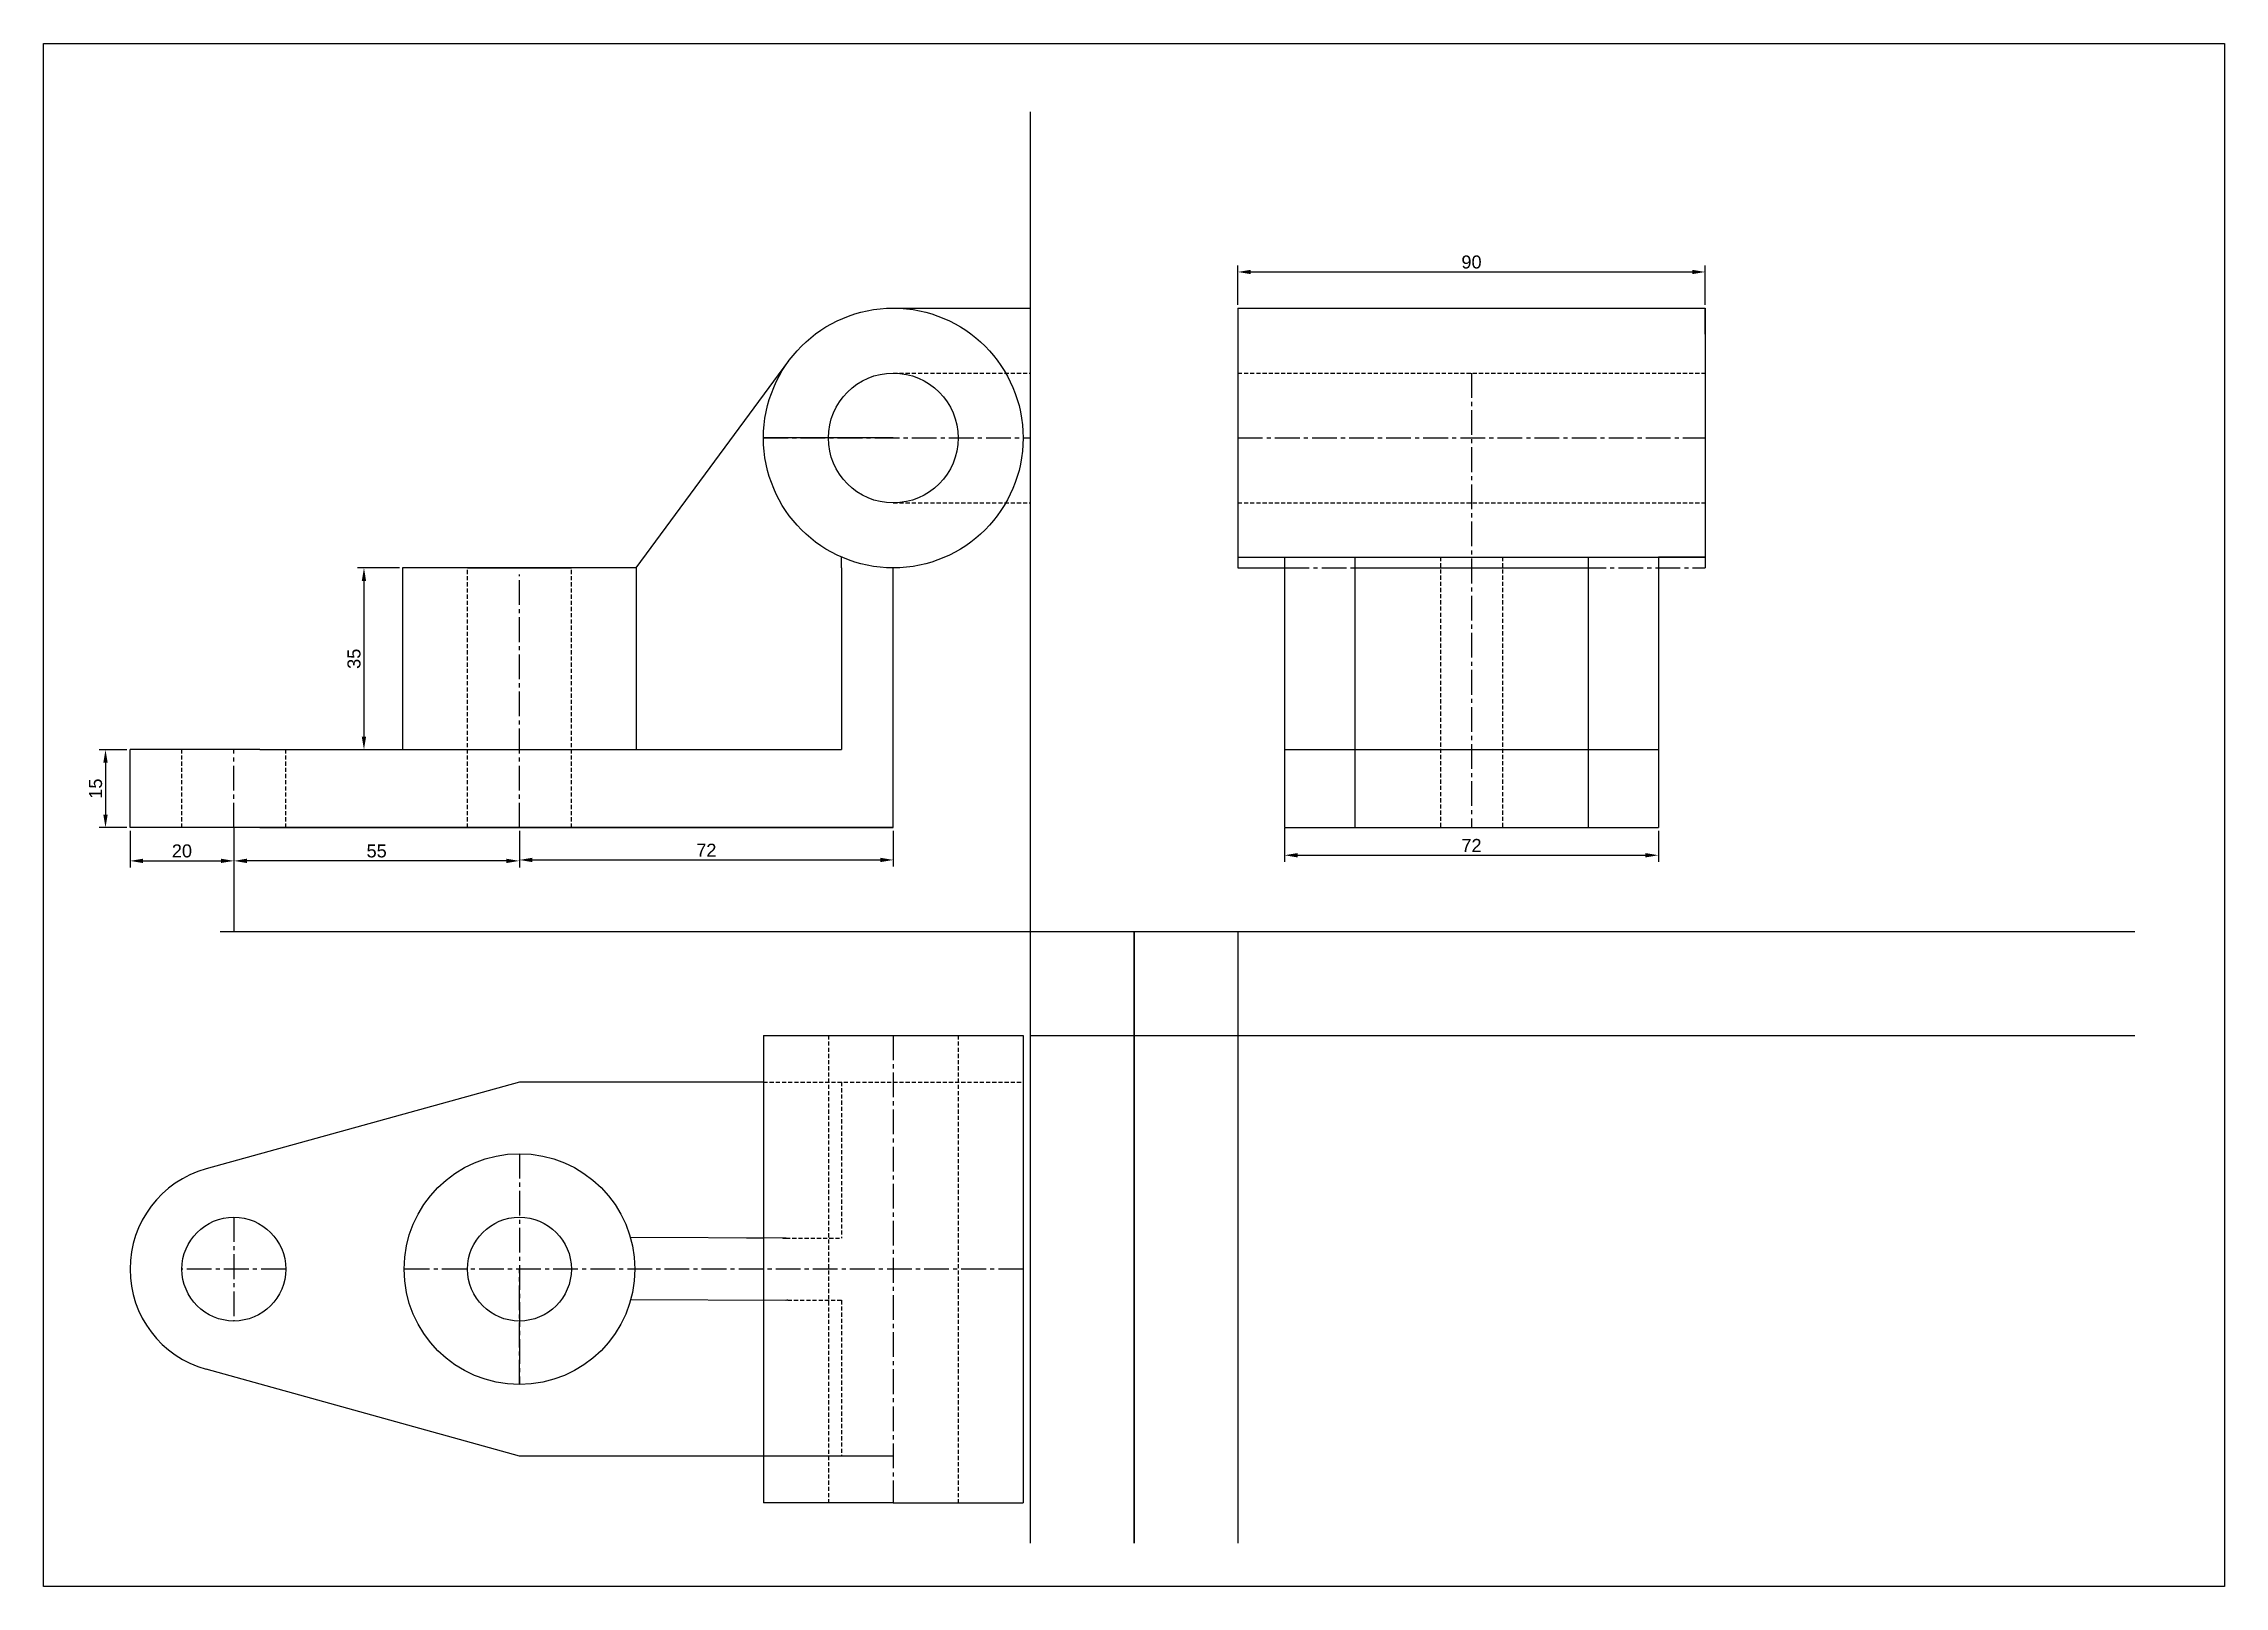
# Model space of a CAD drawing. Header units: millimetres. Extents: x 1686 to 2106, y 1952 to 2249.
import ezdxf

# ---------------------------------------------------------------- set-up
doc = ezdxf.new("R2010")
doc.units = ezdxf.units.MM
doc.header["$LTSCALE"] = 0.25
doc.linetypes.add('CENTER2', pattern=[28.575, 19.05, -3.175, 3.175, -3.175])
doc.linetypes.add('HIDDEN2', pattern=[4.7625, 3.175, -1.5875])
doc.styles.get("Standard").update_dxf_attribs({"font": 'arial.ttf'})
doc.dimstyles.new('ISO-25', dxfattribs={"dimtxt": 2.5, "dimasz": 2.5, "dimexe": 1.25, "dimexo": 0.625, "dimtad": 1, "dimtoh": 1, "dimdsep": 46, "dimtxsty": 'Standard', "dimcen": 2.5, "dimadec": 0, "dimazin": 0, "dimtfac": 1, "dimtmove": 0, "dimatfit": 3, "dimfxl": 1, "dimarcsym": 0})

# ---------------------------------------------------------------- blocks, each defined once
blk = doc.blocks.new('*D2')
at = {"color": 0, "lineweight": -2, "transparency": 16777216}
for p, q in [((1777.39, 2097.32), (1777.39, 2090.46)), ((1849.39, 2097.32), (1849.39, 2090.46)), ((1779.89, 2091.71), (1846.89, 2091.71))]:
    blk.add_line(p, q, dxfattribs=at)
at = {"color": 0, "transparency": 16777216}
for points in [[(1779.89, 2092.13), (1779.89, 2091.29), (1777.39, 2091.71)], [(1846.89, 2092.13), (1846.89, 2091.29), (1849.39, 2091.71)]]:
    blk.add_solid(points, dxfattribs=at)
at = {"layer": 'Defpoints', "color": 0, "transparency": 16777216}
for p in [(1777.39, 2097.94), (1849.39, 2097.94), (1849.39, 2091.71)]:
    blk.add_point(p, dxfattribs=at)
at = {"color": 0, "transparency": 16777216, "insert": (1813.39, 2093.59), "char_height": 2.5, "attachment_point": 5}
blk.add_mtext('72', dxfattribs=at)
blk = doc.blocks.new('*D3')
at = {"color": 0, "lineweight": -2, "transparency": 16777216}
for p, q in [((1722.39, 2097.32), (1722.39, 2090.28)), ((1777.39, 2097.32), (1777.39, 2090.28)), ((1774.89, 2091.53), (1724.89, 2091.53))]:
    blk.add_line(p, q, dxfattribs=at)
at = {"color": 0, "transparency": 16777216}
for points in [[(1724.89, 2091.95), (1724.89, 2091.12), (1722.39, 2091.53)], [(1774.89, 2091.95), (1774.89, 2091.12), (1777.39, 2091.53)]]:
    blk.add_solid(points, dxfattribs=at)
at = {"layer": 'Defpoints', "color": 0, "transparency": 16777216}
for p in [(1722.39, 2097.94), (1777.39, 2097.94), (1722.39, 2091.53)]:
    blk.add_point(p, dxfattribs=at)
at = {"color": 0, "transparency": 16777216, "insert": (1749.89, 2093.43), "char_height": 2.5, "attachment_point": 5}
blk.add_mtext('55', dxfattribs=at)
blk = doc.blocks.new('*D5')
at = {"color": 0, "lineweight": -2, "transparency": 16777216}
for p, q in [((1701.77, 2112.94), (1696.42, 2112.94)), ((1697.67, 2110.44), (1697.67, 2100.44)), ((1701.77, 2097.94), (1696.42, 2097.94))]:
    blk.add_line(p, q, dxfattribs=at)
at = {"color": 0, "transparency": 16777216}
for points in [[(1697.25, 2110.44), (1698.09, 2110.44), (1697.67, 2112.94)], [(1697.25, 2100.44), (1698.09, 2100.44), (1697.67, 2097.94)]]:
    blk.add_solid(points, dxfattribs=at)
at = {"layer": 'Defpoints', "color": 0, "transparency": 16777216}
for p in [(1702.39, 2112.94), (1697.67, 2097.94), (1702.39, 2097.94)]:
    blk.add_point(p, dxfattribs=at)
at = {"color": 0, "transparency": 16777216, "insert": (1695.77, 2105.44), "char_height": 2.5, "attachment_point": 5, "rotation": 90}
blk.add_mtext('15', dxfattribs=at)
blk = doc.blocks.new('*D7')
at = {"color": 0, "lineweight": -2, "transparency": 16777216}
for p, q in [((1754.27, 2147.94), (1746.2, 2147.94)), ((1747.45, 2145.44), (1747.45, 2115.44)), ((1754.27, 2112.94), (1746.2, 2112.94))]:
    blk.add_line(p, q, dxfattribs=at)
at = {"color": 0, "transparency": 16777216}
for points in [[(1747.03, 2145.44), (1747.86, 2145.44), (1747.45, 2147.94)], [(1747.03, 2115.44), (1747.86, 2115.44), (1747.45, 2112.94)]]:
    blk.add_solid(points, dxfattribs=at)
at = {"layer": 'Defpoints', "color": 0, "transparency": 16777216}
for p in [(1754.89, 2147.94), (1747.45, 2112.94), (1754.89, 2112.94)]:
    blk.add_point(p, dxfattribs=at)
at = {"color": 0, "transparency": 16777216, "insert": (1745.54, 2130.44), "char_height": 2.5, "attachment_point": 5, "rotation": 90}
blk.add_mtext('35', dxfattribs=at)
blk = doc.blocks.new('*D8')
at = {"color": 0, "lineweight": -2, "transparency": 16777216}
for p, q in [((1924.75, 2097.81), (1924.75, 2091.37)), ((1996.75, 2097.32), (1996.75, 2091.37)), ((1927.25, 2092.62), (1994.25, 2092.62))]:
    blk.add_line(p, q, dxfattribs=at)
at = {"color": 0, "transparency": 16777216}
for points in [[(1927.25, 2093.03), (1927.25, 2092.2), (1924.75, 2092.62)], [(1994.25, 2093.03), (1994.25, 2092.2), (1996.75, 2092.62)]]:
    blk.add_solid(points, dxfattribs=at)
at = {"layer": 'Defpoints', "color": 0, "transparency": 16777216}
for p in [(1924.75, 2098.43), (1996.75, 2097.94), (1996.75, 2092.62)]:
    blk.add_point(p, dxfattribs=at)
at = {"color": 0, "transparency": 16777216, "insert": (1960.75, 2094.5), "char_height": 2.5, "attachment_point": 5}
blk.add_mtext('72', dxfattribs=at)
blk = doc.blocks.new('*D9')
at = {"color": 0, "lineweight": -2, "transparency": 16777216}
for p, q in [((1915.75, 2198.57), (1915.75, 2206.16)), ((2005.75, 2198.57), (2005.75, 2206.16)), ((1918.25, 2204.91), (2003.25, 2204.91))]:
    blk.add_line(p, q, dxfattribs=at)
at = {"color": 0, "transparency": 16777216}
for points in [[(1918.25, 2205.32), (1918.25, 2204.49), (1915.75, 2204.91)], [(2003.25, 2205.32), (2003.25, 2204.49), (2005.75, 2204.91)]]:
    blk.add_solid(points, dxfattribs=at)
at = {"layer": 'Defpoints', "color": 0, "transparency": 16777216}
for p in [(2005.75, 2204.91), (1915.75, 2197.94), (2005.75, 2197.94)]:
    blk.add_point(p, dxfattribs=at)
at = {"color": 0, "transparency": 16777216, "insert": (1960.75, 2206.81), "char_height": 2.5, "attachment_point": 5}
blk.add_mtext('90', dxfattribs=at)
blk = doc.blocks.new('*D10')
at = {"color": 0, "lineweight": -2, "transparency": 16777216}
for p, q in [((1702.39, 2097.32), (1702.39, 2090.28)), ((1722.39, 2097.32), (1722.39, 2090.28)), ((1704.89, 2091.53), (1719.89, 2091.53))]:
    blk.add_line(p, q, dxfattribs=at)
at = {"color": 0, "transparency": 16777216}
for points in [[(1704.89, 2091.95), (1704.89, 2091.12), (1702.39, 2091.53)], [(1719.89, 2091.95), (1719.89, 2091.12), (1722.39, 2091.53)]]:
    blk.add_solid(points, dxfattribs=at)
at = {"layer": 'Defpoints', "color": 0, "transparency": 16777216}
for p in [(1702.39, 2097.94), (1722.39, 2097.94), (1722.39, 2091.53)]:
    blk.add_point(p, dxfattribs=at)
at = {"color": 0, "transparency": 16777216, "insert": (1712.39, 2093.44), "char_height": 2.5, "attachment_point": 5}
blk.add_mtext('20', dxfattribs=at)

msp = doc.modelspace()

# ---------------------------------------------------------------- linework, layer by layer
for p, q in [((1875.751, 2235.73), (1875.751, 1960.157)), ((1849.391, 2197.944), (1875.751, 2197.944)), ((1915.751, 2197.944), (1915.751, 2147.944)), ((1915.751, 2197.944), (2005.751, 2197.944)), ((2005.751, 2192.944), (2005.751, 2197.944)), ((2005.751, 2197.944), (2005.751, 2147.944)), ((1799.891, 2147.944), (1829.271, 2187.782)), ((1849.391, 2172.944), (1824.391, 2172.944)), ((1799.891, 2147.944), (1754.891, 2147.944)), ((1754.891, 2147.944), (1754.891, 2112.944)), ((1767.391, 2147.944), (1787.391, 2147.944)), ((1799.891, 2147.944), (1799.891, 2112.944)), ((1839.391, 2147.944), (1839.391, 2150.031)), ((1839.391, 2147.944), (1839.391, 2117.944)), ((1849.391, 2097.944), (1849.391, 2147.944)), ((1915.751, 2150.031), (2005.751, 2150.031)), ((1915.751, 2150.031), (1924.751, 2150.031)), ((1915.751, 2147.944), (1924.751, 2147.944)), ((1924.751, 2150.031), (1924.751, 2097.944)), ((1938.251, 2150.031), (1938.251, 2097.944)), ((1938.251, 2147.944), (1983.251, 2147.944)), ((1983.251, 2150.031), (1983.251, 2097.944)), ((2005.751, 2150.031), (1996.751, 2150.031)), ((1996.751, 2150.031), (1996.751, 2097.944)), ((1839.391, 2117.944), (1839.391, 2112.944)), ((1702.391, 2097.944), (1702.391, 2112.944)), ((1727.391, 2112.944), (1702.391, 2112.944)), ((1727.391, 2112.944), (1839.391, 2112.944)), ((1924.751, 2112.944), (1996.751, 2112.944)), ((1722.391, 2097.944), (1702.391, 2097.944)), ((1727.391, 2097.944), (1722.391, 2097.944)), ((1722.391, 2097.944), (1722.391, 2077.944)), ((1727.391, 2097.944), (1849.391, 2097.944)), ((1849.391, 2097.944), (1727.391, 2097.944)), ((1849.391, 2097.944), (1777.391, 2097.944)), ((1924.751, 2097.944), (1996.751, 2097.944)), ((1719.723, 2077.944), (2088.518, 2077.944)), ((1895.751, 2077.944), (1895.751, 1960.157)), ((1895.751, 1960.157), (1895.751, 2077.944)), ((1915.751, 2077.944), (1915.751, 1960.157)), ((1824.391, 2057.944), (1824.391, 1967.944)), ((1824.391, 2057.944), (1874.391, 2057.944)), ((1824.391, 2057.944), (1824.391, 2048.944)), ((1874.391, 2057.944), (1874.391, 1967.944)), ((1875.751, 2057.944), (2088.518, 2057.944)), ((1777.391, 2048.944), (1717.048, 2032.217)), ((1824.391, 2048.944), (1777.391, 2048.944)), ((1828.756, 2018.929), (1798.757, 2019.031)), ((1821.092, 2018.944), (1824.391, 2018.944)), ((1828.716, 2006.929), (1798.716, 2007.031)), ((1777.391, 1976.944), (1717.048, 1993.67)), ((1849.391, 1976.944), (1777.391, 1976.944)), ((1849.391, 1967.944), (1824.391, 1967.944)), ((1849.391, 1967.944), (1861.891, 1967.944)), ((1861.891, 1967.944), (1874.391, 1967.944))]:
    msp.add_line(p, q)
at = {"linetype": 'HIDDEN2'}
for p, q in [((1849.391, 2185.444), (1875.751, 2185.444)), ((1915.751, 2185.444), (2005.751, 2185.444)), ((1849.391, 2160.444), (1875.751, 2160.444)), ((1915.751, 2160.444), (2005.751, 2160.444)), ((1767.391, 2097.944), (1767.391, 2147.944)), ((1787.391, 2097.944), (1787.391, 2147.944)), ((1954.751, 2150.031), (1954.751, 2097.944)), ((1966.751, 2150.031), (1966.751, 2097.944)), ((1712.391, 2097.944), (1712.391, 2112.944)), ((1732.391, 2097.944), (1732.391, 2112.944)), ((1836.891, 2057.944), (1836.891, 1967.944)), ((1861.891, 2057.944), (1861.891, 1967.944)), ((1824.391, 2048.944), (1874.391, 2048.944)), ((1839.391, 2048.944), (1839.391, 2018.929)), ((1828.736, 2018.929), (1839.391, 2018.929)), ((1829.077, 2006.948), (1839.391, 2006.948)), ((1839.391, 2006.948), (1839.391, 1976.944))]:
    msp.add_line(p, q, dxfattribs=at)
at = {"linetype": 'CENTER2'}
for p, q in [((1960.751, 2185.444), (1960.751, 2097.944)), ((1874.391, 2172.944), (1875.751, 2172.944)), ((1915.751, 2172.944), (2005.751, 2172.944)), ((1777.391, 2097.944), (1777.391, 2146.684)), ((1924.751, 2147.944), (2005.751, 2147.944)), ((1722.391, 2097.944), (1722.391, 2112.944)), ((1849.391, 2057.944), (1849.391, 1967.944)), ((1777.391, 2035.159), (1777.391, 1990.728)), ((1722.391, 2022.944), (1722.391, 2002.944)), ((1732.391, 2012.944), (1712.391, 2012.944)), ((1874.391, 2012.944), (1755.175, 2012.944)), ((1777.391, 1990.728), (1777.391, 2012.944))]:
    msp.add_line(p, q, dxfattribs=at)
msp.add_lwpolyline([(1685.751, 2248.866), (2105.751, 2248.866), (2105.751, 1951.866), (1685.751, 1951.866)], close=True)
msp.add_lwpolyline([(1849.391, 2172.944), (1824.391, 2172.944), (1874.391, 2172.944)], dxfattribs=at)
for centre, radius in [((1849.391, 2172.944), 25), ((1849.391, 2172.944), 12.5), ((1777.391, 2012.944), 22.216), ((1722.391, 2012.944), 10), ((1777.391, 2012.944), 10)]:
    msp.add_circle(centre, radius)
for centre, radius, start, end in [((1722.391, 2012.944), 20, 105.49322, 254.50678), ((1828.375, 2022.326), 3.416, 263.54132, 276.07014), ((1829.077, 2003.532), 3.416, 90, 96.07014)]:
    msp.add_arc(centre, radius, start, end)

# ---------------------------------------------------------------- dimensions: what is measured, and where the dimension line sits
for base, p1, p2, picture, middle in [((2005.751, 2204.908), (1915.751, 2197.944), (2005.751, 2197.944), '*D9', (1960.751, 2206.81)), ((1722.391, 2091.535), (1702.391, 2097.944), (1722.391, 2097.944), '*D10', (1712.391, 2093.436)), ((1722.391, 2091.535), (1777.391, 2097.944), (1722.391, 2097.944), '*D3', (1749.891, 2093.431)), ((1849.391, 2091.711), (1777.391, 2097.944), (1849.391, 2097.944), '*D2', (1813.391, 2093.591)), ((1996.751, 2092.616), (1924.751, 2098.434), (1996.751, 2097.944), '*D8', (1960.751, 2094.496))]:
    dim = msp.add_linear_dim(base=base, p1=p1, p2=p2, dimstyle='ISO-25')
    dim.commit()
    dim.dimension.update_dxf_attribs({"geometry": picture, "text_midpoint": middle})
for base, p1, p2, picture, middle in [((1747.446, 2112.944), (1754.891, 2147.944), (1754.891, 2112.944), '*D7', (1745.543, 2130.444)), ((1697.671, 2097.944), (1702.391, 2112.944), (1702.391, 2097.944), '*D5', (1695.769, 2105.444))]:
    dim = msp.add_linear_dim(base=base, p1=p1, p2=p2, angle=90, dimstyle='ISO-25')
    dim.commit()
    dim.dimension.update_dxf_attribs({"geometry": picture, "text_midpoint": middle})

doc.saveas('drawing.dxf')
